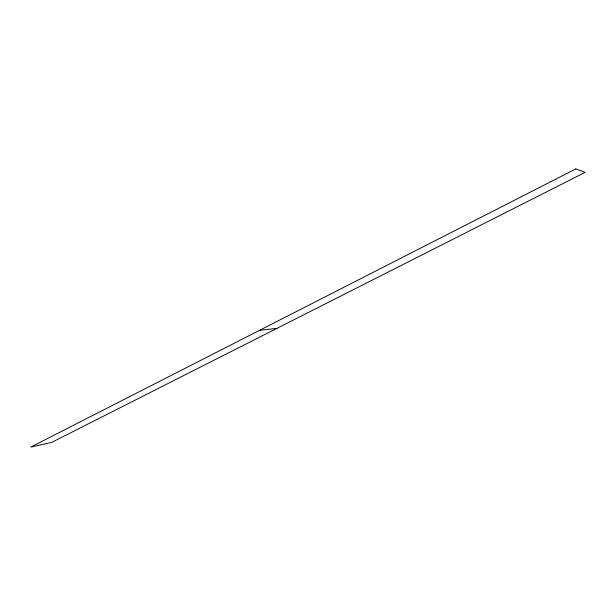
<?xml version="1.0" encoding="UTF-8"?>
<svg xmlns="http://www.w3.org/2000/svg" width="616" height="616" viewBox="0 0 616 616"><rect width="100%" height="100%" fill="white"/><g stroke="black" fill="none" stroke-linecap="round" stroke-linejoin="round"><path stroke-width="0.92" d="M259.606 330.299L276.907 328.382M575.791 168.93L30.8 447.07L51.629 442.419L585.2 172.318L575.791 168.93"/></g></svg>
